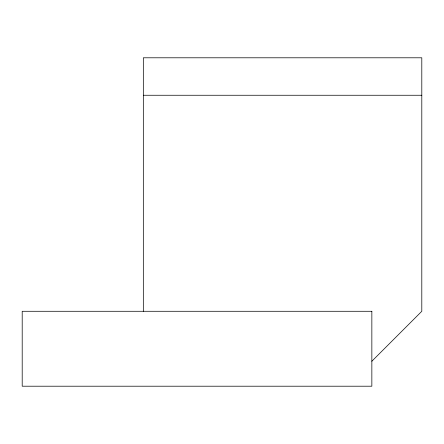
<?xml version="1.0" encoding="UTF-8"?>
<svg xmlns="http://www.w3.org/2000/svg" width="444" height="444" viewBox="0 0 444 444"><rect width="100%" height="100%" fill="white"/><g stroke="black" fill="none" stroke-linecap="round" stroke-linejoin="round"><path stroke-width="0.67" d="M371.85 361.233L421.8 311.283L421.8 57.792L143.329 57.792L143.329 311.283M143.329 95.255L421.8 95.255M371.85 311.283L22.2 311.283L22.2 386.208L371.85 386.208L371.85 311.283"/></g></svg>
